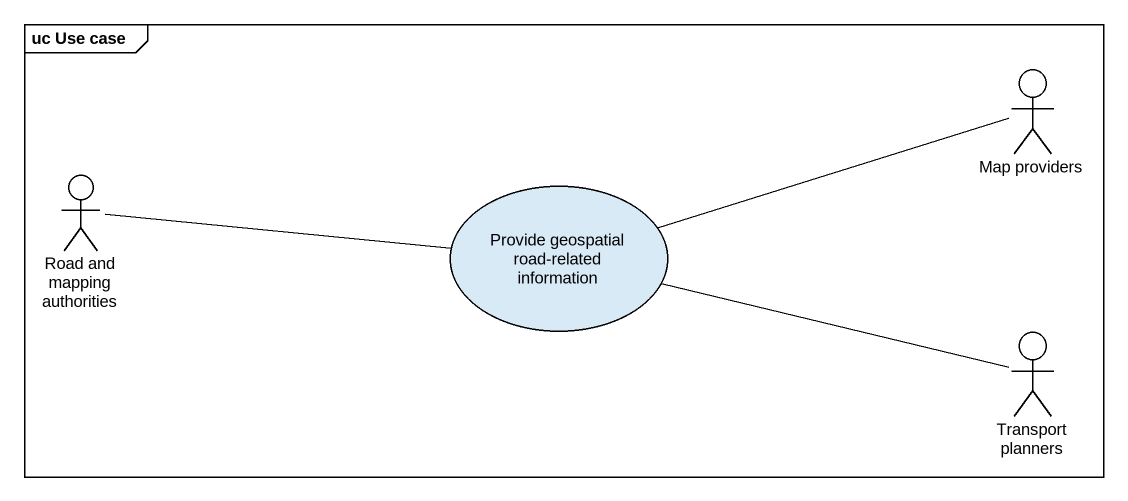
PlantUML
@startuml
mainframe uc Use case
actor "Map providers" as Map_providers
actor "Road and mapping authorities" as Road_and_mapping_authorities
usecase "Provide geospatial road-related information" as Provide_geospatial_road
actor "Transport planners" as Transport_planners
Road_and_mapping_authorities -right- Provide_geospatial_road
Provide_geospatial_road -right- Map_providers
Provide_geospatial_road -right- Transport_planners
@enduml
